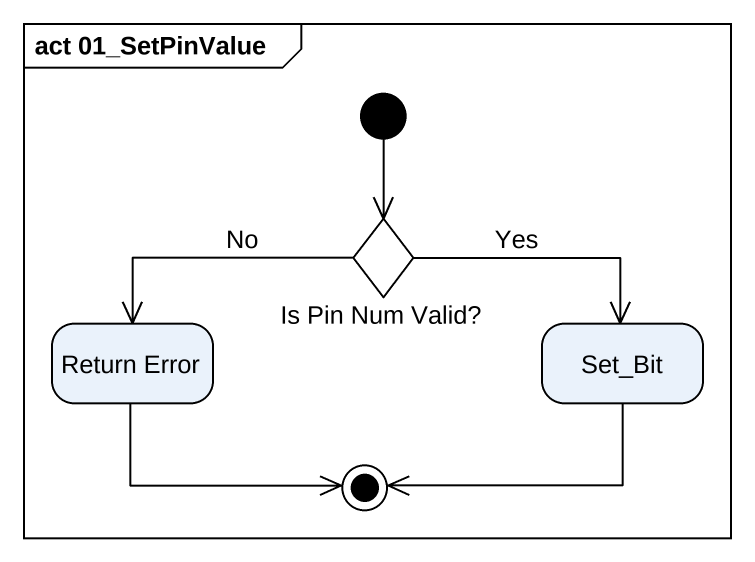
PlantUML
@startuml
mainframe act 01_SetPinValue
hide empty description
state "Is Pin Num Valid?" as Is_Pin_Num_Valid <<choice>>
state "Return Error" as Return_Error
state Set_Bit
[*] --> Is_Pin_Num_Valid
Is_Pin_Num_Valid -left-> Return_Error : No
Is_Pin_Num_Valid -right-> Set_Bit : Yes
Return_Error -right-> [*]
Set_Bit -left-> [*]
@enduml
